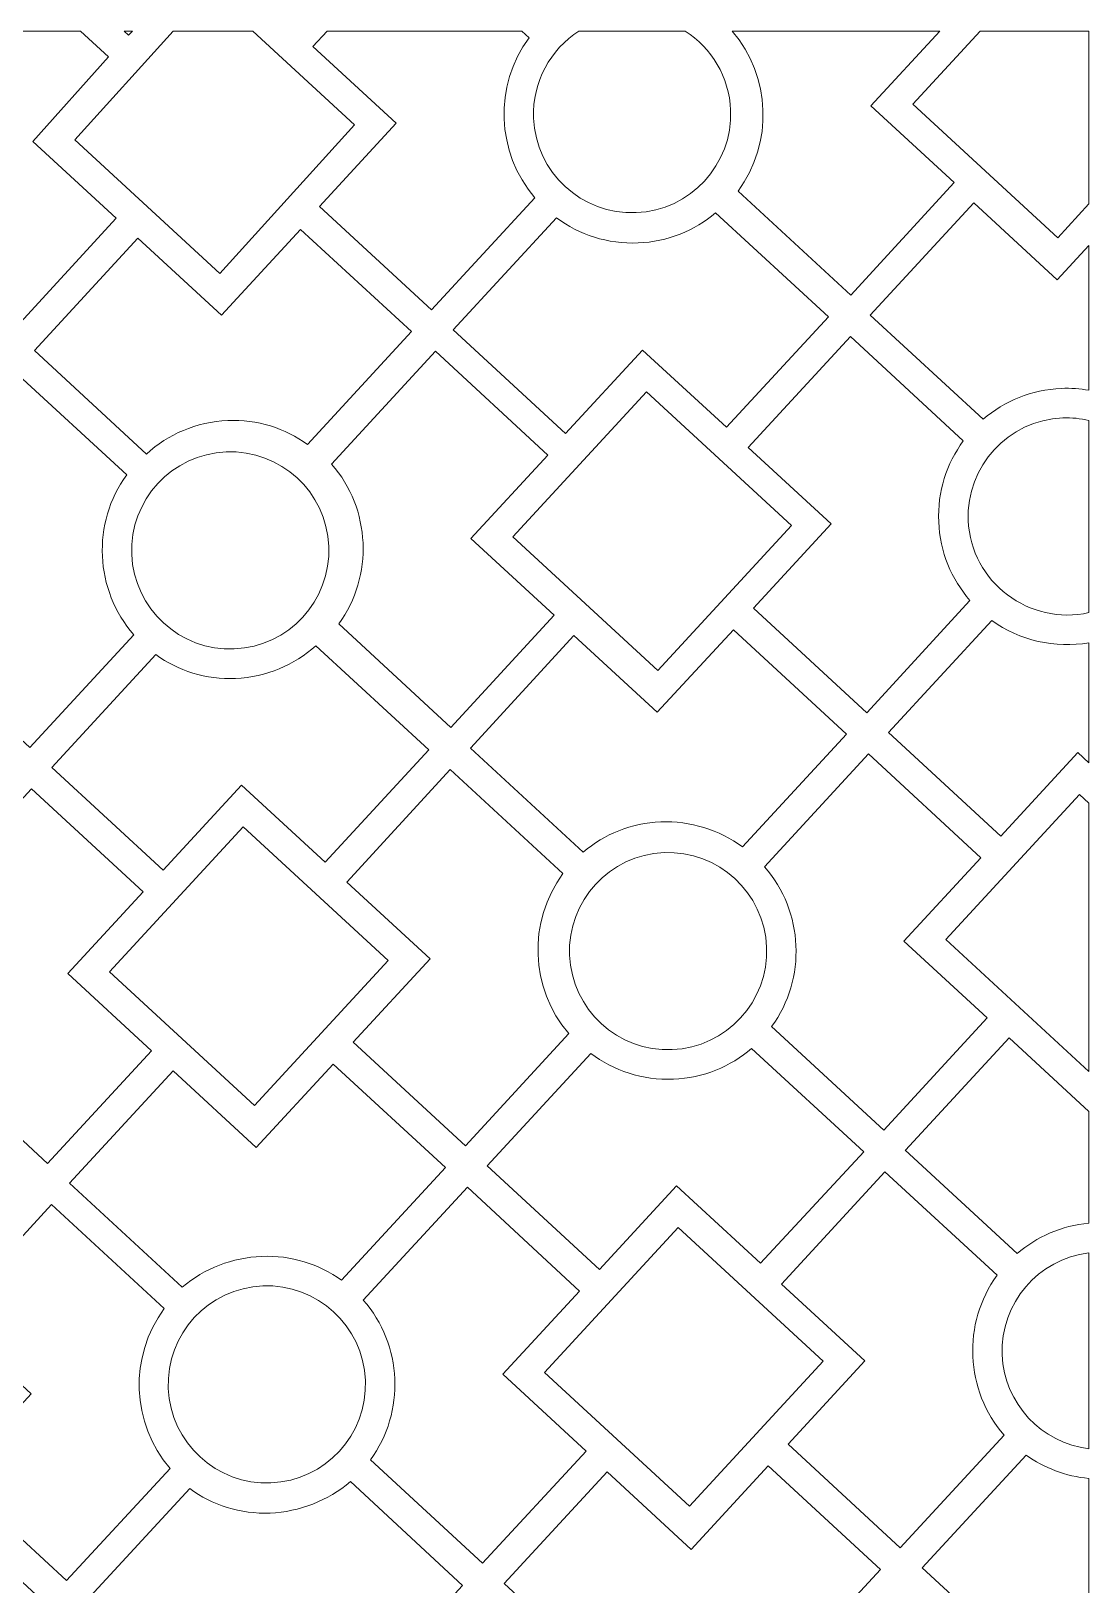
# Model space of a CAD drawing. Header units: centimetres. Extents: x -125 to 125, y -110 to 110.
# Drawn here: x 70.9 to 124.5, y 31.2 to 110 of the extents above; entities that cross this region are included whole.
import ezdxf

# ---------------------------------------------------------------- set-up
doc = ezdxf.new("R2010")
doc.units = ezdxf.units.CM
doc.header["$MEASUREMENT"] = 0
doc.layers.add('layer 1', color=7, linetype='Continuous')

msp = doc.modelspace()

# ---------------------------------------------------------------- linework, layer by layer
at = {"layer": 'layer 1', "color": 242, "lineweight": 9}
for points, knots in [([(65.6278, 109.99984), (65.6278, 109.99984), (63.9559, 108.18687), (63.9559, 108.18687), (63.9559, 108.18687), (65.92581, 105.90203), (66.05045, 102.49837), (64.25219, 100.07548), (64.25219, 100.07548), (64.25219, 100.07548), (69.97267, 94.80021), (69.97267, 94.80021), (69.97267, 94.80021), (69.97267, 94.80021), (75.21206, 100.51084), (75.21206, 100.51084), (75.21206, 100.51084), (75.21206, 100.51084), (70.99228, 104.40221), (70.99228, 104.40221), (70.99228, 104.40221), (70.99228, 104.40221), (74.82262, 108.68909), (74.82262, 108.68909), (74.82262, 108.68909), (74.82262, 108.68909), (73.40126, 109.99984), (73.40126, 109.99984), (73.40126, 109.99984), (73.40126, 109.99984), (65.6278, 109.99984), (65.6278, 109.99984)], [0, 0, 0, 0, 0.11111111, 0.11111111, 0.11111111, 0.11111111, 0.22222222, 0.22222222, 0.22222222, 0.22222222, 0.33333333, 0.33333333, 0.33333333, 0.33333333, 0.44444444, 0.44444444, 0.44444444, 0.44444444, 0.55555556, 0.55555556, 0.55555556, 0.55555556, 0.66666667, 0.66666667, 0.66666667, 0.66666667, 0.77777778, 0.77777778, 0.77777778, 0.77777778, 1, 1, 1, 1]), ([(78.10482, 109.99984), (78.10482, 109.99984), (73.11187, 104.48803), (73.11187, 104.48803), (73.11187, 104.48803), (73.11187, 104.48803), (80.46321, 97.70881), (80.46321, 97.70881), (80.46321, 97.70881), (80.46321, 97.70881), (87.29057, 105.24565), (87.29057, 105.24565), (87.29057, 105.24565), (87.29057, 105.24565), (82.13517, 109.99984), (82.13517, 109.99984), (82.13517, 109.99984), (82.13517, 109.99984), (78.10482, 109.99984), (78.10482, 109.99984)], [0, 0, 0, 0, 0.16666667, 0.16666667, 0.16666667, 0.16666667, 0.33333333, 0.33333333, 0.33333333, 0.33333333, 0.5, 0.5, 0.5, 0.5, 0.66666667, 0.66666667, 0.66666667, 0.66666667, 1, 1, 1, 1]), ([(75.61392, 109.99984), (75.61392, 109.99984), (75.83951, 109.79178), (75.83951, 109.79178), (75.83951, 109.79178), (75.83951, 109.79178), (76.03138, 109.99984), (76.03138, 109.99984), (76.03138, 109.99984), (76.03138, 109.99984), (75.61392, 109.99984), (75.61392, 109.99984)], [0, 0, 0, 0, 0.25, 0.25, 0.25, 0.25, 0.5, 0.5, 0.5, 0.5, 1, 1, 1, 1]), ([(85.90327, 109.99984), (85.90327, 109.99984), (85.19038, 109.22284), (85.19038, 109.22284), (85.19038, 109.22284), (85.19038, 109.22284), (89.41016, 105.33147), (89.41016, 105.33147), (89.41016, 105.33147), (89.41016, 105.33147), (85.5134, 101.10584), (85.5134, 101.10584), (85.5134, 101.10584), (85.5134, 101.10584), (91.20211, 95.85987), (91.20211, 95.85987), (91.20211, 95.85987), (91.20211, 95.85987), (96.44654, 101.54681), (96.44654, 101.54681), (96.44654, 101.54681), (94.47663, 103.83165), (94.35199, 107.23531), (96.15025, 109.6582), (96.15025, 109.6582), (96.15025, 109.6582), (95.77978, 109.99984), (95.77978, 109.99984), (95.77978, 109.99984), (95.77978, 109.99984), (85.90327, 109.99984), (85.90327, 109.99984)], [0, 0, 0, 0, 0.11111111, 0.11111111, 0.11111111, 0.11111111, 0.22222222, 0.22222222, 0.22222222, 0.22222222, 0.33333333, 0.33333333, 0.33333333, 0.33333333, 0.44444444, 0.44444444, 0.44444444, 0.44444444, 0.55555556, 0.55555556, 0.55555556, 0.55555556, 0.66666667, 0.66666667, 0.66666667, 0.66666667, 0.77777778, 0.77777778, 0.77777778, 0.77777778, 1, 1, 1, 1]), ([(98.67755, 110.00015), (97.23278, 109.07381), (96.30321, 107.42748), (96.3763, 105.58909), (96.3763, 105.58909), (96.486, 102.83032), (98.81224, 100.68199), (101.57102, 100.7917), (101.57102, 100.7917), (104.3298, 100.90141), (106.4781, 103.22765), (106.3684, 105.98641), (106.3684, 105.98641), (106.30096, 107.68264), (105.39556, 109.14813), (104.0669, 109.99985), (104.0669, 109.99985), (104.0669, 109.99985), (98.67755, 110.00015), (98.67755, 110.00015)], [0, 0, 0, 0, 0.16666667, 0.16666667, 0.16666667, 0.16666667, 0.33333333, 0.33333333, 0.33333333, 0.33333333, 0.5, 0.5, 0.5, 0.5, 0.66666667, 0.66666667, 0.66666667, 0.66666667, 1, 1, 1, 1]), ([(106.45219, 109.99984), (106.45219, 109.99984), (106.44877, 109.99613), (106.44877, 109.99613), (106.44877, 109.99613), (108.41867, 107.71129), (108.54331, 104.30763), (106.74506, 101.88473), (106.74506, 101.88473), (106.74506, 101.88473), (112.46553, 96.60947), (112.46553, 96.60947), (112.46553, 96.60947), (112.46553, 96.60947), (117.70493, 102.32009), (117.70493, 102.32009), (117.70493, 102.32009), (117.70493, 102.32009), (113.48515, 106.21147), (113.48515, 106.21147), (113.48515, 106.21147), (113.48515, 106.21147), (116.97869, 109.99984), (116.97869, 109.99984), (116.97869, 109.99984), (116.97869, 109.99984), (106.45219, 109.99984), (106.45219, 109.99984)], [0, 0, 0, 0, 0.125, 0.125, 0.125, 0.125, 0.25, 0.25, 0.25, 0.25, 0.375, 0.375, 0.375, 0.375, 0.5, 0.5, 0.5, 0.5, 0.625, 0.625, 0.625, 0.625, 0.75, 0.75, 0.75, 0.75, 1, 1, 1, 1]), ([(119.01913, 109.99984), (119.01913, 109.99984), (115.60473, 106.29729), (115.60473, 106.29729), (115.60473, 106.29729), (115.60473, 106.29729), (122.95607, 99.51807), (122.95607, 99.51807), (122.95607, 99.51807), (122.95607, 99.51807), (124.53772, 101.2332), (124.53772, 101.2332), (124.53772, 101.2332), (124.53772, 101.2332), (124.53773, 109.99984), (124.53773, 109.99984), (124.53773, 109.99984), (124.53773, 109.99984), (119.01913, 109.99984), (119.01913, 109.99984)], [0, 0, 0, 0, 0.16666667, 0.16666667, 0.16666667, 0.16666667, 0.33333333, 0.33333333, 0.33333333, 0.33333333, 0.5, 0.5, 0.5, 0.5, 0.66666667, 0.66666667, 0.66666667, 0.66666667, 1, 1, 1, 1]), ([(119.17797, 90.31351), (119.17797, 90.31351), (113.44541, 95.59994), (113.44541, 95.59994), (113.44541, 95.59994), (113.44541, 95.59994), (118.69928, 101.29723), (118.69928, 101.29723), (118.69928, 101.29723), (118.69928, 101.29723), (122.93354, 97.39249), (122.93354, 97.39249), (122.93354, 97.39249), (122.93354, 97.39249), (124.53773, 99.1321), (124.53773, 99.1321), (124.53773, 99.1321), (124.53773, 99.1321), (124.53773, 91.78632), (124.53773, 91.78632), (124.53773, 91.78632), (124.08719, 91.86501), (123.62142, 91.89704), (123.14584, 91.87745), (123.14584, 91.87745), (121.62555, 91.81481), (120.24861, 91.23454), (119.17797, 90.31351)], [0, 0, 0, 0, 0.125, 0.125, 0.125, 0.125, 0.25, 0.25, 0.25, 0.25, 0.375, 0.375, 0.375, 0.375, 0.5, 0.5, 0.5, 0.5, 0.625, 0.625, 0.625, 0.625, 0.75, 0.75, 0.75, 0.75, 1, 1, 1, 1]), ([(92.30526, 94.84256), (92.30526, 94.84256), (97.54568, 100.52614), (97.54568, 100.52614), (97.54568, 100.52614), (98.69501, 99.67362), (100.13206, 99.19304), (101.67287, 99.25432), (101.67287, 99.25432), (103.17789, 99.31418), (104.54318, 99.88147), (105.61041, 100.78482), (105.61041, 100.78482), (105.61041, 100.78482), (111.32583, 95.51412), (111.32583, 95.51412), (111.32583, 95.51412), (111.32583, 95.51412), (106.15444, 89.90628), (106.15444, 89.90628), (106.15444, 89.90628), (106.15444, 89.90628), (101.90725, 93.82294), (101.90725, 93.82294), (101.90725, 93.82294), (101.90725, 93.82294), (98.00252, 89.58867), (98.00252, 89.58867), (98.00252, 89.58867), (98.00252, 89.58867), (92.30526, 94.84256), (92.30526, 94.84256)], [0, 0, 0, 0, 0.11111111, 0.11111111, 0.11111111, 0.11111111, 0.22222222, 0.22222222, 0.22222222, 0.22222222, 0.33333333, 0.33333333, 0.33333333, 0.33333333, 0.44444444, 0.44444444, 0.44444444, 0.44444444, 0.55555556, 0.55555556, 0.55555556, 0.55555556, 0.66666667, 0.66666667, 0.66666667, 0.66666667, 0.77777778, 0.77777778, 0.77777778, 0.77777778, 1, 1, 1, 1]), ([(84.56295, 99.94188), (84.56295, 99.94188), (90.18567, 94.75674), (90.18567, 94.75674), (90.18567, 94.75674), (90.18567, 94.75674), (84.91507, 89.04124), (84.91507, 89.04124), (84.91507, 89.04124), (83.7783, 89.85536), (82.37161, 90.31041), (80.86668, 90.2484), (80.86668, 90.2484), (79.27443, 90.18279), (77.83935, 89.54942), (76.74879, 88.55142), (76.74879, 88.55142), (76.74879, 88.55142), (71.0609, 93.79667), (71.0609, 93.79667), (71.0609, 93.79667), (71.0609, 93.79667), (76.31476, 99.49396), (76.31476, 99.49396), (76.31476, 99.49396), (76.31476, 99.49396), (80.54903, 95.58922), (80.54903, 95.58922), (80.54903, 95.58922), (80.54903, 95.58922), (84.56295, 99.94188), (84.56295, 99.94188)], [0, 0, 0, 0, 0.11111111, 0.11111111, 0.11111111, 0.11111111, 0.22222222, 0.22222222, 0.22222222, 0.22222222, 0.33333333, 0.33333333, 0.33333333, 0.33333333, 0.44444444, 0.44444444, 0.44444444, 0.44444444, 0.55555556, 0.55555556, 0.55555556, 0.55555556, 0.66666667, 0.66666667, 0.66666667, 0.66666667, 0.77777778, 0.77777778, 0.77777778, 0.77777778, 1, 1, 1, 1]), ([(118.16247, 89.21385), (118.16247, 89.21385), (112.44188, 94.5117), (112.44188, 94.5117), (112.44188, 94.5117), (112.44188, 94.5117), (107.25714, 88.8894), (107.25714, 88.8894), (107.25714, 88.8894), (107.25714, 88.8894), (111.46399, 85.00995), (111.46399, 85.00995), (111.46399, 85.00995), (111.46399, 85.00995), (107.52507, 80.73861), (107.52507, 80.73861), (107.52507, 80.73861), (107.52507, 80.73861), (113.27988, 75.43166), (113.27988, 75.43166), (113.27988, 75.43166), (113.27988, 75.43166), (118.50498, 81.12199), (118.50498, 81.12199), (118.50498, 81.12199), (117.57119, 82.19622), (116.98214, 83.58295), (116.91901, 85.1153), (116.91901, 85.1153), (116.85608, 86.64246), (117.32561, 88.06842), (118.16247, 89.21385)], [0, 0, 0, 0, 0.11111111, 0.11111111, 0.11111111, 0.11111111, 0.22222222, 0.22222222, 0.22222222, 0.22222222, 0.33333333, 0.33333333, 0.33333333, 0.33333333, 0.44444444, 0.44444444, 0.44444444, 0.44444444, 0.55555556, 0.55555556, 0.55555556, 0.55555556, 0.66666667, 0.66666667, 0.66666667, 0.66666667, 0.77777778, 0.77777778, 0.77777778, 0.77777778, 1, 1, 1, 1]), ([(97.09398, 88.49196), (97.09398, 88.49196), (91.41007, 93.76032), (91.41007, 93.76032), (91.41007, 93.76032), (91.41007, 93.76032), (86.13479, 88.03986), (86.13479, 88.03986), (86.13479, 88.03986), (88.12304, 85.77027), (88.27397, 82.36767), (86.49523, 79.93106), (86.49523, 79.93106), (86.49523, 79.93106), (92.18225, 74.68672), (92.18225, 74.68672), (92.18225, 74.68672), (92.18225, 74.68672), (97.42823, 80.37542), (97.42823, 80.37542), (97.42823, 80.37542), (97.42823, 80.37542), (93.20261, 84.27218), (93.20261, 84.27218), (93.20261, 84.27218), (93.20261, 84.27218), (97.09398, 88.49196), (97.09398, 88.49196)], [0, 0, 0, 0, 0.125, 0.125, 0.125, 0.125, 0.25, 0.25, 0.25, 0.25, 0.375, 0.375, 0.375, 0.375, 0.5, 0.5, 0.5, 0.5, 0.625, 0.625, 0.625, 0.625, 0.75, 0.75, 0.75, 0.75, 1, 1, 1, 1]), ([(65.1445, 78.93099), (65.1445, 78.93099), (70.82841, 73.66263), (70.82841, 73.66263), (70.82841, 73.66263), (70.82841, 73.66263), (76.10369, 79.3831), (76.10369, 79.3831), (76.10369, 79.3831), (74.11545, 81.65268), (73.96451, 85.05528), (75.74325, 87.4919), (75.74325, 87.4919), (75.74325, 87.4919), (70.05624, 92.73624), (70.05624, 92.73624), (70.05624, 92.73624), (70.05624, 92.73624), (64.81025, 87.04754), (64.81025, 87.04754), (64.81025, 87.04754), (64.81025, 87.04754), (69.03587, 83.15077), (69.03587, 83.15077), (69.03587, 83.15077), (69.03587, 83.15077), (65.1445, 78.93099), (65.1445, 78.93099)], [0, 0, 0, 0, 0.125, 0.125, 0.125, 0.125, 0.25, 0.25, 0.25, 0.25, 0.375, 0.375, 0.375, 0.375, 0.5, 0.5, 0.5, 0.5, 0.625, 0.625, 0.625, 0.625, 0.75, 0.75, 0.75, 0.75, 1, 1, 1, 1]), ([(102.67353, 77.57879), (102.67353, 77.57879), (95.32219, 84.358), (95.32219, 84.358), (95.32219, 84.358), (95.32219, 84.358), (102.10141, 91.70934), (102.10141, 91.70934), (102.10141, 91.70934), (102.10141, 91.70934), (109.45275, 84.93012), (109.45275, 84.93012), (109.45275, 84.93012), (109.45275, 84.93012), (102.67353, 77.57879), (102.67353, 77.57879)], [0, 0, 0, 0, 0.2, 0.2, 0.2, 0.2, 0.4, 0.4, 0.4, 0.4, 0.6, 0.6, 0.6, 0.6, 1, 1, 1, 1]), ([(124.53773, 90.2562), (124.11163, 90.35428), (123.66552, 90.39758), (123.20761, 90.37872), (123.20761, 90.37872), (120.44899, 90.26505), (118.30405, 87.93568), (118.41773, 85.17707), (118.41773, 85.17707), (118.54681, 82.04528), (121.54547, 79.82305), (124.53775, 80.51011), (124.53775, 80.51011), (124.53775, 80.51011), (124.53773, 90.2562), (124.53773, 90.2562)], [0, 0, 0, 0, 0.2, 0.2, 0.2, 0.2, 0.4, 0.4, 0.4, 0.4, 0.6, 0.6, 0.6, 0.6, 1, 1, 1, 1]), ([(85.99156, 83.86895), (86.10524, 81.11033), (83.9603, 78.78098), (81.20168, 78.66729), (81.20168, 78.66729), (78.44306, 78.55361), (76.11373, 80.69855), (76.00004, 83.45717), (76.00004, 83.45717), (75.88635, 86.21578), (78.0313, 88.54513), (80.78992, 88.65882), (80.78992, 88.65882), (83.54853, 88.7725), (85.87787, 86.62755), (85.99156, 83.86895)], [0, 0, 0, 0, 0.2, 0.2, 0.2, 0.2, 0.4, 0.4, 0.4, 0.4, 0.6, 0.6, 0.6, 0.6, 1, 1, 1, 1]), ([(93.17816, 73.6356), (93.17816, 73.6356), (98.89358, 68.3649), (98.89358, 68.3649), (98.89358, 68.3649), (99.96082, 69.26825), (101.32611, 69.83554), (102.83113, 69.8954), (102.83113, 69.8954), (104.31855, 69.95455), (105.77414, 69.48888), (106.97792, 68.6268), (106.97792, 68.6268), (106.97792, 68.6268), (112.24853, 74.3423), (112.24853, 74.3423), (112.24853, 74.3423), (112.24853, 74.3423), (106.50818, 79.63591), (106.50818, 79.63591), (106.50818, 79.63591), (106.50818, 79.63591), (102.65101, 75.45321), (102.65101, 75.45321), (102.65101, 75.45321), (102.65101, 75.45321), (98.42259, 79.35255), (98.42259, 79.35255), (98.42259, 79.35255), (98.42259, 79.35255), (93.17816, 73.6356), (93.17816, 73.6356)], [0, 0, 0, 0, 0.11111111, 0.11111111, 0.11111111, 0.11111111, 0.22222222, 0.22222222, 0.22222222, 0.22222222, 0.33333333, 0.33333333, 0.33333333, 0.33333333, 0.44444444, 0.44444444, 0.44444444, 0.44444444, 0.55555556, 0.55555556, 0.55555556, 0.55555556, 0.66666667, 0.66666667, 0.66666667, 0.66666667, 0.77777778, 0.77777778, 0.77777778, 0.77777778, 1, 1, 1, 1]), ([(124.53773, 78.98021), (124.53773, 78.98021), (124.53773, 72.88503), (124.53773, 72.88503), (124.53773, 72.88503), (124.53773, 72.88503), (123.9701, 73.40849), (123.9701, 73.40849), (123.9701, 73.40849), (123.9701, 73.40849), (120.06537, 69.17422), (120.06537, 69.17422), (120.06537, 69.17422), (120.06537, 69.17422), (114.36811, 74.42812), (114.36811, 74.42812), (114.36811, 74.42812), (114.36811, 74.42812), (119.60974, 80.11211), (119.60974, 80.11211), (119.60974, 80.11211), (121.02697, 79.08782), (122.82131, 78.68098), (124.53773, 78.98021)], [0, 0, 0, 0, 0.14285714, 0.14285714, 0.14285714, 0.14285714, 0.28571429, 0.28571429, 0.28571429, 0.28571429, 0.42857143, 0.42857143, 0.42857143, 0.42857143, 0.57142857, 0.57142857, 0.57142857, 0.57142857, 0.71428571, 0.71428571, 0.71428571, 0.71428571, 1, 1, 1, 1]), ([(77.59658, 67.44797), (77.59658, 67.44797), (81.57045, 71.75723), (81.57045, 71.75723), (81.57045, 71.75723), (81.57045, 71.75723), (85.80471, 67.85249), (85.80471, 67.85249), (85.80471, 67.85249), (85.80471, 67.85249), (91.05858, 73.54978), (91.05858, 73.54978), (91.05858, 73.54978), (91.05858, 73.54978), (85.33736, 78.82576), (85.33736, 78.82576), (85.33736, 78.82576), (84.25233, 77.85078), (82.8344, 77.23329), (81.26345, 77.16857), (81.26345, 77.16857), (79.75852, 77.10656), (78.35184, 77.56161), (77.21506, 78.37573), (77.21506, 78.37573), (77.21506, 78.37573), (71.94446, 72.66022), (71.94446, 72.66022), (71.94446, 72.66022), (71.94446, 72.66022), (77.59658, 67.44797), (77.59658, 67.44797)], [0, 0, 0, 0, 0.11111111, 0.11111111, 0.11111111, 0.11111111, 0.22222222, 0.22222222, 0.22222222, 0.22222222, 0.33333333, 0.33333333, 0.33333333, 0.33333333, 0.44444444, 0.44444444, 0.44444444, 0.44444444, 0.55555556, 0.55555556, 0.55555556, 0.55555556, 0.66666667, 0.66666667, 0.66666667, 0.66666667, 0.77777778, 0.77777778, 0.77777778, 0.77777778, 1, 1, 1, 1]), ([(119.04849, 68.07153), (119.04849, 68.07153), (113.36457, 73.33989), (113.36457, 73.33989), (113.36457, 73.33989), (113.36457, 73.33989), (108.0893, 67.61942), (108.0893, 67.61942), (108.0893, 67.61942), (110.07754, 65.34984), (110.22848, 61.94724), (108.44973, 59.51063), (108.44973, 59.51063), (108.44973, 59.51063), (114.13675, 54.26628), (114.13675, 54.26628), (114.13675, 54.26628), (114.13675, 54.26628), (119.38274, 59.95499), (119.38274, 59.95499), (119.38274, 59.95499), (119.38274, 59.95499), (115.15711, 63.85175), (115.15711, 63.85175), (115.15711, 63.85175), (115.15711, 63.85175), (119.04849, 68.07153), (119.04849, 68.07153)], [0, 0, 0, 0, 0.125, 0.125, 0.125, 0.125, 0.25, 0.25, 0.25, 0.25, 0.375, 0.375, 0.375, 0.375, 0.5, 0.5, 0.5, 0.5, 0.625, 0.625, 0.625, 0.625, 0.75, 0.75, 0.75, 0.75, 1, 1, 1, 1]), ([(86.90741, 66.83561), (86.90741, 66.83561), (92.14681, 72.54624), (92.14681, 72.54624), (92.14681, 72.54624), (92.14681, 72.54624), (97.86728, 67.27097), (97.86728, 67.27097), (97.86728, 67.27097), (96.06903, 64.84808), (96.19367, 61.44442), (98.16358, 59.15958), (98.16358, 59.15958), (98.16358, 59.15958), (92.91915, 53.47264), (92.91915, 53.47264), (92.91915, 53.47264), (92.91915, 53.47264), (87.23043, 58.71862), (87.23043, 58.71862), (87.23043, 58.71862), (87.23043, 58.71862), (91.1272, 62.94424), (91.1272, 62.94424), (91.1272, 62.94424), (91.1272, 62.94424), (86.90741, 66.83561), (86.90741, 66.83561)], [0, 0, 0, 0, 0.125, 0.125, 0.125, 0.125, 0.25, 0.25, 0.25, 0.25, 0.375, 0.375, 0.375, 0.375, 0.5, 0.5, 0.5, 0.5, 0.625, 0.625, 0.625, 0.625, 0.75, 0.75, 0.75, 0.75, 1, 1, 1, 1]), ([(76.57971, 66.34527), (76.57971, 66.34527), (72.75747, 62.20048), (72.75747, 62.20048), (72.75747, 62.20048), (72.75747, 62.20048), (77.00108, 58.28713), (77.00108, 58.28713), (77.00108, 58.28713), (77.00108, 58.28713), (71.7341, 52.57568), (71.7341, 52.57568), (71.7341, 52.57568), (71.7341, 52.57568), (66.04673, 57.8429), (66.04673, 57.8429), (66.04673, 57.8429), (67.76765, 60.26461), (67.60808, 63.60668), (65.66351, 65.85395), (65.66351, 65.85395), (65.66351, 65.85395), (70.91311, 71.57086), (70.91311, 71.57086), (70.91311, 71.57086), (70.91311, 71.57086), (76.57971, 66.34527), (76.57971, 66.34527)], [0, 0, 0, 0, 0.125, 0.125, 0.125, 0.125, 0.25, 0.25, 0.25, 0.25, 0.375, 0.375, 0.375, 0.375, 0.5, 0.5, 0.5, 0.5, 0.625, 0.625, 0.625, 0.625, 0.75, 0.75, 0.75, 0.75, 1, 1, 1, 1]), ([(124.53773, 70.84457), (124.53773, 70.84457), (124.05592, 71.28891), (124.05592, 71.28891), (124.05592, 71.28891), (124.05592, 71.28891), (117.2767, 63.93757), (117.2767, 63.93757), (117.2767, 63.93757), (117.2767, 63.93757), (124.53773, 57.24165), (124.53773, 57.24165), (124.53773, 57.24165), (124.53773, 57.24165), (124.53773, 70.84457), (124.53773, 70.84457)], [0, 0, 0, 0, 0.2, 0.2, 0.2, 0.2, 0.4, 0.4, 0.4, 0.4, 0.6, 0.6, 0.6, 0.6, 1, 1, 1, 1]), ([(82.22839, 55.50709), (82.22839, 55.50709), (89.00761, 62.85842), (89.00761, 62.85842), (89.00761, 62.85842), (89.00761, 62.85842), (81.65627, 69.63764), (81.65627, 69.63764), (81.65627, 69.63764), (81.65627, 69.63764), (74.87705, 62.2863), (74.87705, 62.2863), (74.87705, 62.2863), (74.87705, 62.2863), (82.22839, 55.50709), (82.22839, 55.50709)], [0, 0, 0, 0, 0.2, 0.2, 0.2, 0.2, 0.4, 0.4, 0.4, 0.4, 0.6, 0.6, 0.6, 0.6, 1, 1, 1, 1]), ([(98.20143, 63.13358), (98.08774, 65.89219), (100.23269, 68.22155), (102.9913, 68.33523), (102.9913, 68.33523), (105.74992, 68.44891), (108.07926, 66.30397), (108.19295, 63.54535), (108.19295, 63.54535), (108.30663, 60.78674), (106.16169, 58.45739), (103.40307, 58.34371), (103.40307, 58.34371), (100.64445, 58.23002), (98.31512, 60.37498), (98.20143, 63.13358)], [0, 0, 0, 0, 0.2, 0.2, 0.2, 0.2, 0.4, 0.4, 0.4, 0.4, 0.6, 0.6, 0.6, 0.6, 1, 1, 1, 1]), ([(107.88119, 47.51009), (107.88119, 47.51009), (113.12031, 53.16314), (113.12031, 53.16314), (113.12031, 53.16314), (113.12031, 53.16314), (107.43224, 58.40857), (107.43224, 58.40857), (107.43224, 58.40857), (106.36166, 57.48778), (104.9849, 56.90762), (103.46484, 56.84498), (103.46484, 56.84498), (101.90027, 56.78052), (100.43601, 57.27751), (99.27673, 58.15319), (99.27673, 58.15319), (99.27673, 58.15319), (94.0223, 52.45533), (94.0223, 52.45533), (94.0223, 52.45533), (94.0223, 52.45533), (99.71956, 47.20143), (99.71956, 47.20143), (99.71956, 47.20143), (99.71956, 47.20143), (103.62429, 51.4357), (103.62429, 51.4357), (103.62429, 51.4357), (103.62429, 51.4357), (107.88119, 47.51009), (107.88119, 47.51009)], [0, 0, 0, 0, 0.11111111, 0.11111111, 0.11111111, 0.11111111, 0.22222222, 0.22222222, 0.22222222, 0.22222222, 0.33333333, 0.33333333, 0.33333333, 0.33333333, 0.44444444, 0.44444444, 0.44444444, 0.44444444, 0.55555556, 0.55555556, 0.55555556, 0.55555556, 0.66666667, 0.66666667, 0.66666667, 0.66666667, 0.77777778, 0.77777778, 0.77777778, 0.77777778, 1, 1, 1, 1]), ([(115.23904, 53.24894), (115.23904, 53.24894), (120.48544, 58.9381), (120.48544, 58.9381), (120.48544, 58.9381), (120.48544, 58.9381), (124.53773, 55.20126), (124.53773, 55.20126), (124.53773, 55.20126), (124.53773, 55.20126), (124.53773, 49.5438), (124.53773, 49.5438), (124.53773, 49.5438), (123.14837, 49.41677), (121.89239, 48.85583), (120.8997, 48.00202), (120.8997, 48.00202), (120.8997, 48.00202), (115.21163, 53.24745), (115.21163, 53.24745)], [0, 0, 0, 0, 0.16666667, 0.16666667, 0.16666667, 0.16666667, 0.33333333, 0.33333333, 0.33333333, 0.33333333, 0.5, 0.5, 0.5, 0.5, 0.66666667, 0.66666667, 0.66666667, 0.66666667, 1, 1, 1, 1]), ([(78.10378, 57.27025), (78.10378, 57.27025), (82.31421, 53.3875), (82.31421, 53.3875), (82.31421, 53.3875), (82.31421, 53.3875), (86.21355, 57.61592), (86.21355, 57.61592), (86.21355, 57.61592), (86.21355, 57.61592), (91.90271, 52.36951), (91.90271, 52.36951), (91.90271, 52.36951), (91.90271, 52.36951), (86.63211, 46.65401), (86.63211, 46.65401), (86.63211, 46.65401), (85.49533, 47.46812), (84.08865, 47.92318), (82.58372, 47.86117), (82.58372, 47.86117), (81.12423, 47.80104), (79.68163, 47.24726), (78.56556, 46.30256), (78.56556, 46.30256), (78.56556, 46.30256), (72.85015, 51.57326), (72.85015, 51.57326), (72.85015, 51.57326), (72.85015, 51.57326), (78.10378, 57.27025), (78.10378, 57.27025)], [0, 0, 0, 0, 0.11111111, 0.11111111, 0.11111111, 0.11111111, 0.22222222, 0.22222222, 0.22222222, 0.22222222, 0.33333333, 0.33333333, 0.33333333, 0.33333333, 0.44444444, 0.44444444, 0.44444444, 0.44444444, 0.55555556, 0.55555556, 0.55555556, 0.55555556, 0.66666667, 0.66666667, 0.66666667, 0.66666667, 0.77777778, 0.77777778, 0.77777778, 0.77777778, 1, 1, 1, 1]), ([(109.28345, 38.33906), (109.28345, 38.33906), (114.96736, 33.0707), (114.96736, 33.0707), (114.96736, 33.0707), (114.96736, 33.0707), (120.24264, 38.79117), (120.24264, 38.79117), (120.24264, 38.79117), (118.25439, 41.06075), (118.10346, 44.46335), (119.8822, 46.89997), (119.8822, 46.89997), (119.8822, 46.89997), (114.19518, 52.14431), (114.19518, 52.14431), (114.19518, 52.14431), (114.19518, 52.14431), (108.9492, 46.45561), (108.9492, 46.45561), (108.9492, 46.45561), (108.9492, 46.45561), (113.17482, 42.55884), (113.17482, 42.55884), (113.17482, 42.55884), (113.17482, 42.55884), (109.28345, 38.33906), (109.28345, 38.33906)], [0, 0, 0, 0, 0.125, 0.125, 0.125, 0.125, 0.25, 0.25, 0.25, 0.25, 0.375, 0.375, 0.375, 0.375, 0.5, 0.5, 0.5, 0.5, 0.625, 0.625, 0.625, 0.625, 0.75, 0.75, 0.75, 0.75, 1, 1, 1, 1]), ([(98.70268, 46.09874), (98.70268, 46.09874), (93.01876, 51.3671), (93.01876, 51.3671), (93.01876, 51.3671), (93.01876, 51.3671), (87.74348, 45.64663), (87.74348, 45.64663), (87.74348, 45.64663), (89.73173, 43.37705), (89.88266, 39.97445), (88.10392, 37.53784), (88.10392, 37.53784), (88.10392, 37.53784), (93.79094, 32.29349), (93.79094, 32.29349), (93.79094, 32.29349), (93.79094, 32.29349), (99.03693, 37.9822), (99.03693, 37.9822), (99.03693, 37.9822), (99.03693, 37.9822), (94.8113, 41.87896), (94.8113, 41.87896), (94.8113, 41.87896), (94.8113, 41.87896), (98.70268, 46.09874), (98.70268, 46.09874)], [0, 0, 0, 0, 0.125, 0.125, 0.125, 0.125, 0.25, 0.25, 0.25, 0.25, 0.375, 0.375, 0.375, 0.375, 0.5, 0.5, 0.5, 0.5, 0.625, 0.625, 0.625, 0.625, 0.75, 0.75, 0.75, 0.75, 1, 1, 1, 1]), ([(66.68775, 44.77927), (66.68775, 44.77927), (71.92714, 50.48989), (71.92714, 50.48989), (71.92714, 50.48989), (71.92714, 50.48989), (77.64762, 45.21463), (77.64762, 45.21463), (77.64762, 45.21463), (75.84936, 42.79174), (75.974, 39.38807), (77.94391, 37.10323), (77.94391, 37.10323), (77.94391, 37.10323), (72.69948, 31.41629), (72.69948, 31.41629), (72.69948, 31.41629), (72.69948, 31.41629), (67.01076, 36.66227), (67.01076, 36.66227), (67.01076, 36.66227), (67.01076, 36.66227), (70.90753, 40.88789), (70.90753, 40.88789), (70.90753, 40.88789), (70.90753, 40.88789), (66.68775, 44.77927), (66.68775, 44.77927)], [0, 0, 0, 0, 0.125, 0.125, 0.125, 0.125, 0.25, 0.25, 0.25, 0.25, 0.375, 0.375, 0.375, 0.375, 0.5, 0.5, 0.5, 0.5, 0.625, 0.625, 0.625, 0.625, 0.75, 0.75, 0.75, 0.75, 1, 1, 1, 1]), ([(104.28223, 35.18557), (104.28223, 35.18557), (96.93089, 41.96478), (96.93089, 41.96478), (96.93089, 41.96478), (96.93089, 41.96478), (103.7101, 49.31612), (103.7101, 49.31612), (103.7101, 49.31612), (103.7101, 49.31612), (111.06145, 42.5369), (111.06145, 42.5369), (111.06145, 42.5369), (111.06145, 42.5369), (104.28223, 35.18557), (104.28223, 35.18557)], [0, 0, 0, 0, 0.2, 0.2, 0.2, 0.2, 0.4, 0.4, 0.4, 0.4, 0.6, 0.6, 0.6, 0.6, 1, 1, 1, 1]), ([(124.53773, 48.03563), (121.97037, 47.7296), (120.03075, 45.492), (120.13899, 42.86524), (120.13899, 42.86524), (120.24144, 40.37903), (122.1436, 38.39126), (124.53773, 38.10617), (124.53773, 38.10617), (124.53773, 38.10617), (124.53773, 48.03563), (124.53773, 48.03563)], [0, 0, 0, 0, 0.25, 0.25, 0.25, 0.25, 0.5, 0.5, 0.5, 0.5, 1, 1, 1, 1]), ([(77.85561, 41.16078), (77.74193, 43.9194), (79.88687, 46.24875), (82.64549, 46.36244), (82.64549, 46.36244), (85.40411, 46.47612), (87.73344, 44.33118), (87.84714, 41.57256), (87.84714, 41.57256), (87.96082, 38.81395), (85.81588, 36.4846), (83.05726, 36.37092), (83.05726, 36.37092), (80.29864, 36.25723), (77.96931, 38.40219), (77.85561, 41.16078)], [0, 0, 0, 0, 0.2, 0.2, 0.2, 0.2, 0.4, 0.4, 0.4, 0.4, 0.6, 0.6, 0.6, 0.6, 1, 1, 1, 1]), ([(108.70592, 26.28079), (107.5508, 27.14443), (106.10239, 27.63094), (104.54938, 27.56695), (104.54938, 27.56695), (103.02932, 27.50431), (101.65256, 26.92415), (100.58199, 26.00335), (100.58199, 26.00335), (100.58199, 26.00335), (94.89323, 31.27615), (94.89323, 31.27615), (94.89323, 31.27615), (94.89323, 31.27615), (100.10495, 36.92769), (100.10495, 36.92769), (100.10495, 36.92769), (100.10495, 36.92769), (104.36184, 33.0021), (104.36184, 33.0021), (104.36184, 33.0021), (104.36184, 33.0021), (108.26656, 37.23637), (108.26656, 37.23637), (108.26656, 37.23637), (108.26656, 37.23637), (113.96382, 31.98247), (113.96382, 31.98247), (113.96382, 31.98247), (113.96382, 31.98247), (108.70592, 26.28079), (108.70592, 26.28079)], [0, 0, 0, 0, 0.11111111, 0.11111111, 0.11111111, 0.11111111, 0.22222222, 0.22222222, 0.22222222, 0.22222222, 0.33333333, 0.33333333, 0.33333333, 0.33333333, 0.44444444, 0.44444444, 0.44444444, 0.44444444, 0.55555556, 0.55555556, 0.55555556, 0.55555556, 0.66666667, 0.66666667, 0.66666667, 0.66666667, 0.77777778, 0.77777778, 0.77777778, 0.77777778, 1, 1, 1, 1]), ([(122.35524, 26.28456), (122.35524, 26.28456), (116.08341, 32.06829), (116.08341, 32.06829), (116.08341, 32.06829), (116.08341, 32.06829), (121.35401, 37.7838), (121.35401, 37.7838), (121.35401, 37.7838), (122.26995, 37.12784), (123.36112, 36.70497), (124.53773, 36.59788), (124.53773, 36.59788), (124.53773, 36.59788), (124.53773, 28.6512), (124.53773, 28.6512), (124.53773, 28.6512), (124.53773, 28.6512), (122.35524, 26.28456), (122.35524, 26.28456)], [0, 0, 0, 0, 0.16666667, 0.16666667, 0.16666667, 0.16666667, 0.33333333, 0.33333333, 0.33333333, 0.33333333, 0.5, 0.5, 0.5, 0.5, 0.66666667, 0.66666667, 0.66666667, 0.66666667, 1, 1, 1, 1]), ([(79.39346, 25.13652), (79.39346, 25.13652), (73.69343, 30.39295), (73.69343, 30.39295), (73.69343, 30.39295), (73.69343, 30.39295), (78.93882, 36.08106), (78.93882, 36.08106), (78.93882, 36.08106), (80.08033, 35.24983), (81.49949, 34.78287), (83.01964, 34.84332), (83.01964, 34.84332), (84.4999, 34.90222), (85.96202, 35.46869), (87.08642, 36.43578), (87.08642, 36.43578), (87.08642, 36.43578), (92.77518, 31.16298), (92.77518, 31.16298), (92.77518, 31.16298), (92.77518, 31.16298), (87.52878, 25.47382), (87.52878, 25.47382), (87.52878, 25.47382), (87.52878, 25.47382), (83.30036, 29.37316), (83.30036, 29.37316), (83.30036, 29.37316), (83.30036, 29.37316), (79.39346, 25.13652), (79.39346, 25.13652)], [0, 0, 0, 0, 0.11111111, 0.11111111, 0.11111111, 0.11111111, 0.22222222, 0.22222222, 0.22222222, 0.22222222, 0.33333333, 0.33333333, 0.33333333, 0.33333333, 0.44444444, 0.44444444, 0.44444444, 0.44444444, 0.55555556, 0.55555556, 0.55555556, 0.55555556, 0.66666667, 0.66666667, 0.66666667, 0.66666667, 0.77777778, 0.77777778, 0.77777778, 0.77777778, 1, 1, 1, 1]), ([(58.18293, 24.18876), (58.18293, 24.18876), (52.53924, 29.39326), (52.53924, 29.39326), (52.53924, 29.39326), (52.53924, 29.39326), (57.79311, 35.09055), (57.79311, 35.09055), (57.79311, 35.09055), (57.79311, 35.09055), (62.02737, 31.18581), (62.02737, 31.18581), (62.02737, 31.18581), (62.02737, 31.18581), (65.97723, 35.46902), (65.97723, 35.46902), (65.97723, 35.46902), (65.97723, 35.46902), (71.58917, 30.29384), (71.58917, 30.29384), (71.58917, 30.29384), (71.58917, 30.29384), (66.34378, 24.60573), (66.34378, 24.60573), (66.34378, 24.60573), (63.88424, 26.39673), (60.4486, 26.22191), (58.18293, 24.18876)], [0, 0, 0, 0, 0.125, 0.125, 0.125, 0.125, 0.25, 0.25, 0.25, 0.25, 0.375, 0.375, 0.375, 0.375, 0.5, 0.5, 0.5, 0.5, 0.625, 0.625, 0.625, 0.625, 0.75, 0.75, 0.75, 0.75, 1, 1, 1, 1])]:
    msp.add_open_spline(points, degree=3, knots=knots, dxfattribs=at)

doc.saveas('drawing.dxf')
